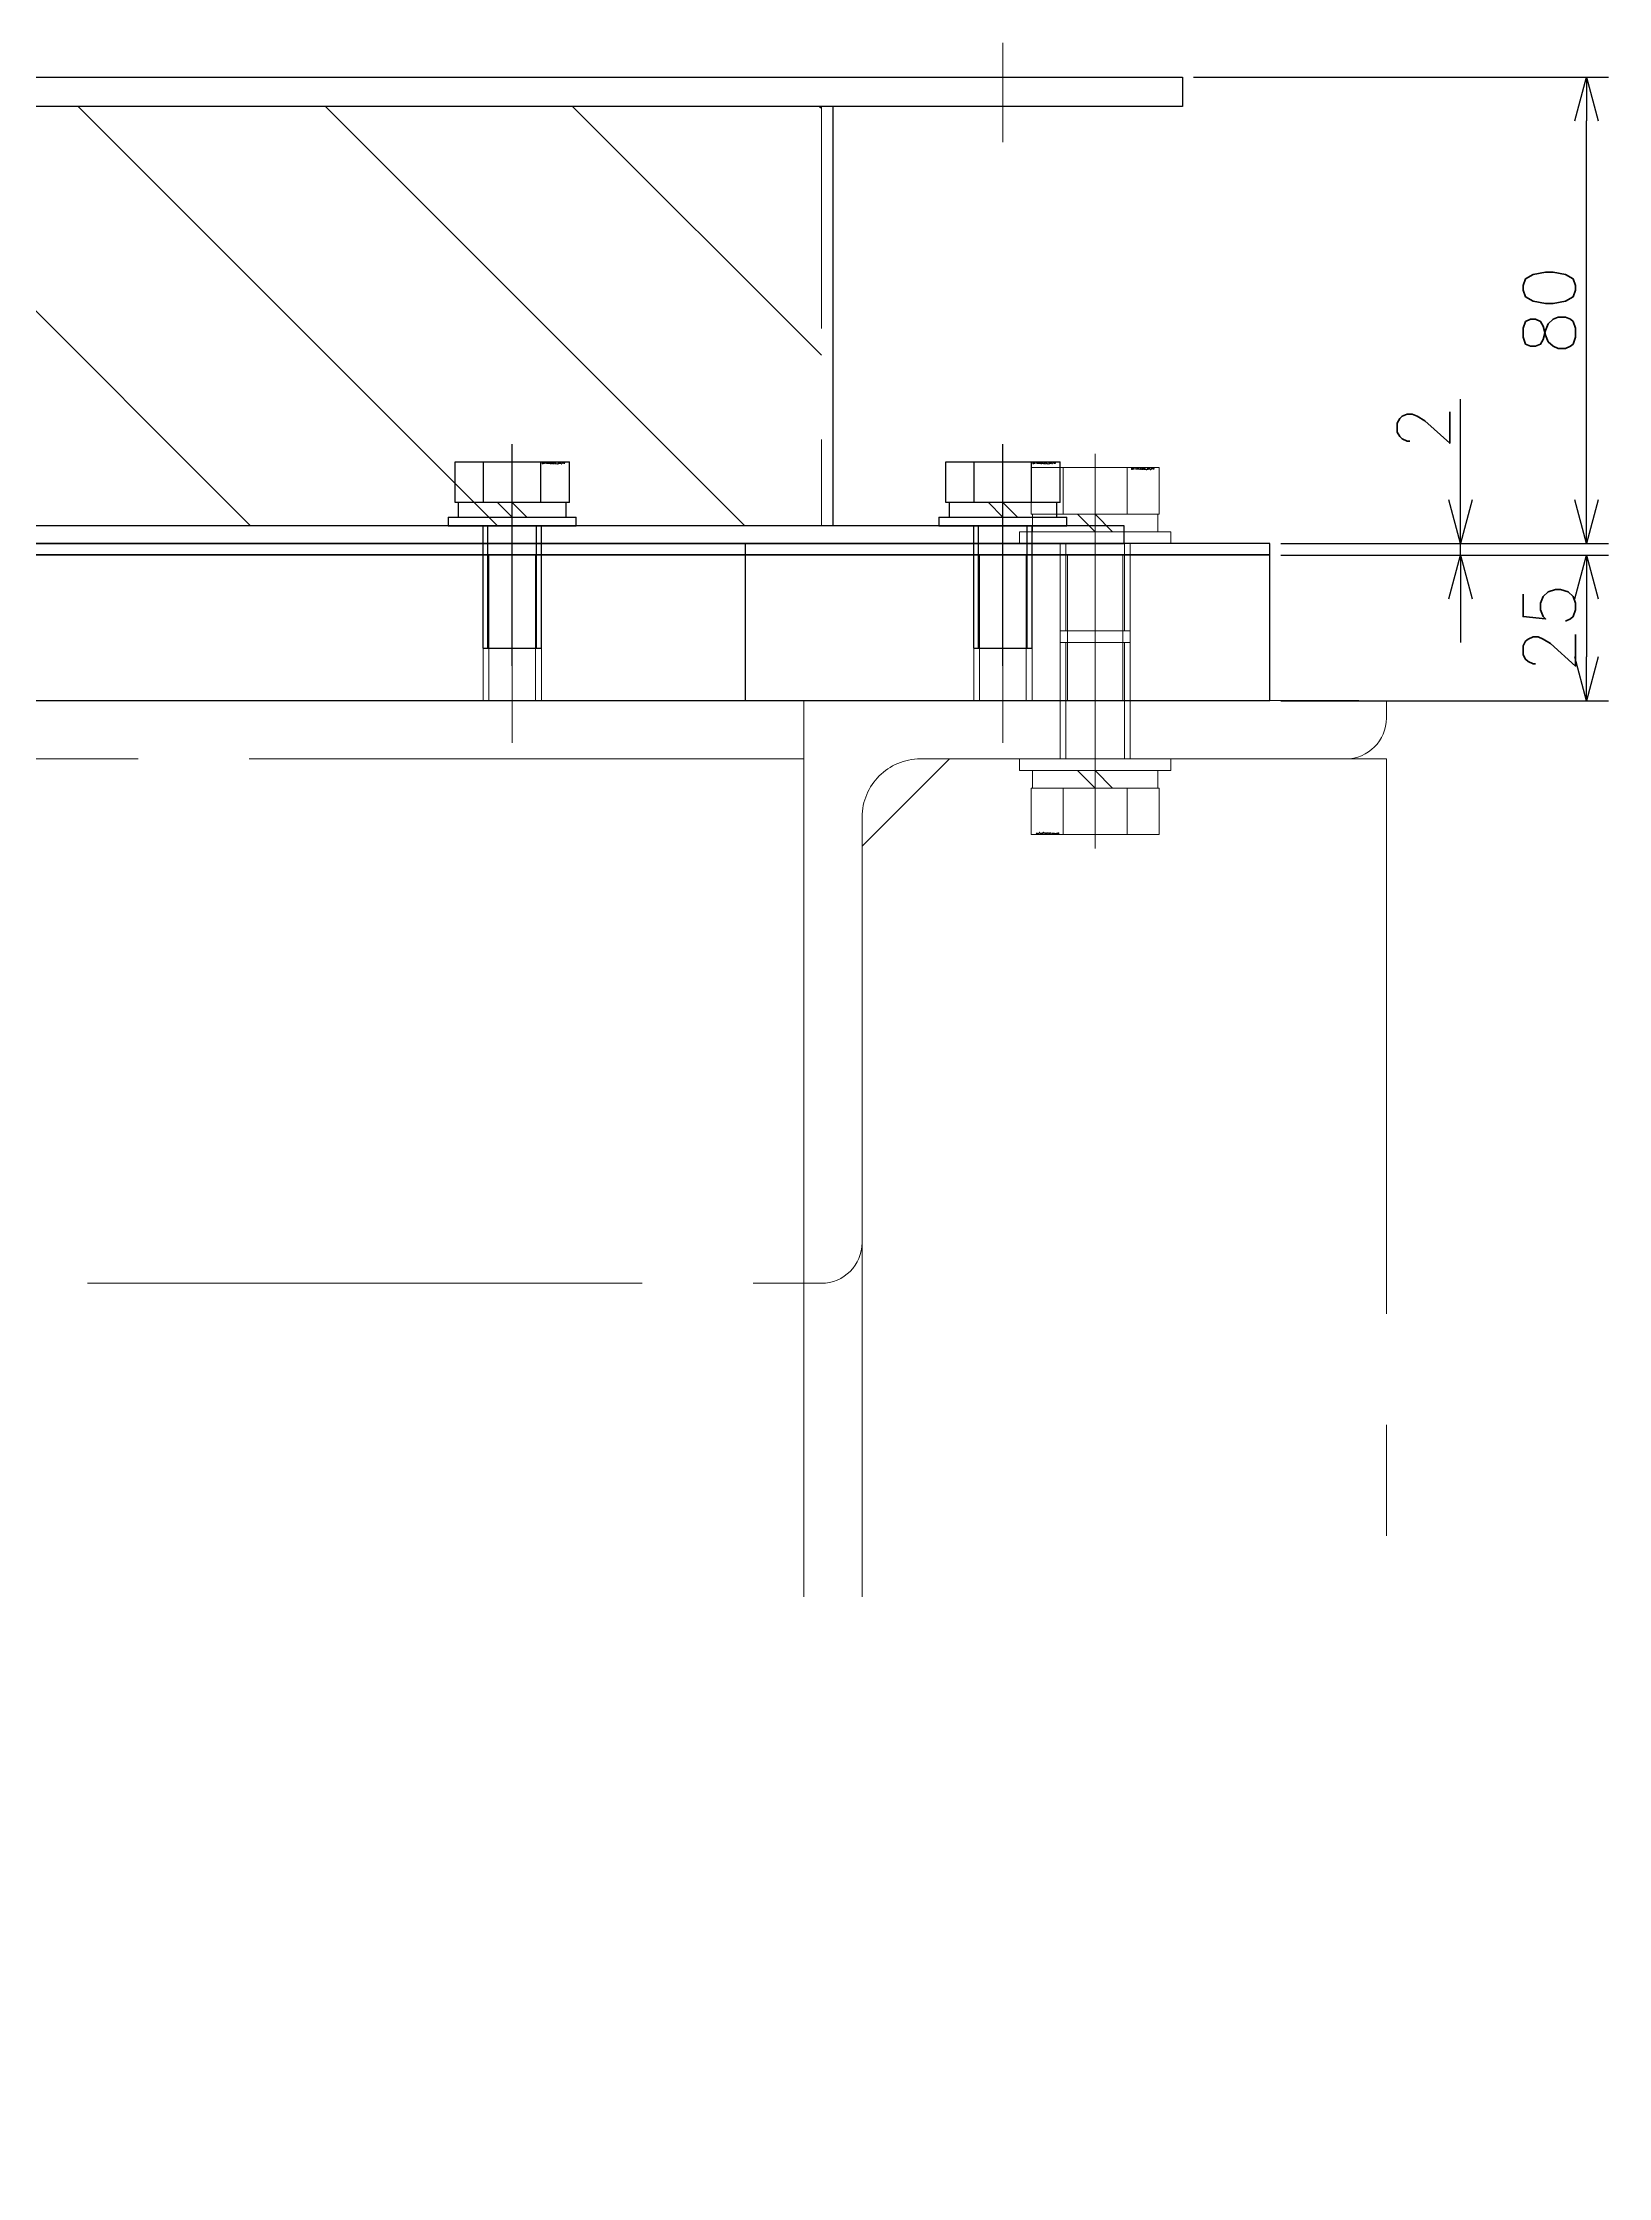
# Model space of a CAD drawing. Header units: millimetres. Extents: x -16130 to 36813, y -8099 to 27484.
# Drawn here: x 30560.9 to 30829.7, y 14648.7 to 15015.1 of the extents above; entities that cross this region are included whole.
import ezdxf
from ezdxf.xclip import XClip

# ---------------------------------------------------------------- set-up
doc = ezdxf.new("R2010")
doc.units = ezdxf.units.MM
doc.header["$LTSCALE"] = 6
doc.header["$XCLIPFRAME"] = 0
doc.header["$PDMODE"] = 99
doc.header["$PDSIZE"] = 1
for name, pattern in [('CENTER2', [28.575, 19.05, -3.175, 3.175, -3.175]), ('HIDDEN', [9.525, 6.35, -3.175]), ('PHANTOM2', [31.75, 15.875, -3.175, 3.175, -3.175, 3.175, -3.175])]:
    doc.linetypes.add(name, pattern=pattern)
for name, color, linetype, lineweight in [('04_HIDDEN', 2, 'HIDDEN', 13), ('05_CENTER', 4, 'CENTER2', 13), ('06_PHANTOM', 2, 'PHANTOM2', 13), ('08_DIM', 3, 'Continuous', 13)]:
    doc.layers.add(name, color=color, linetype=linetype, lineweight=lineweight)
doc.layers.add('10_DRAFT', color=8, linetype='Continuous', lineweight=0, plot=False)
doc.styles.add('KSS_TXT', font='txt.shx', dxfattribs={"bigfont": 'extfont2.shx'})
doc.styles.add('KSS_TXT_L', font='txt.shx', dxfattribs={"height": 3, "bigfont": 'extfont2.shx'})
doc.dimstyles.new('KSS_DIM', dxfattribs={"dimtxt": 3, "dimasz": 2.5, "dimexe": 1.25, "dimexo": 0.625, "dimtad": 1, "dimdsep": 46, "dimtxsty": 'KSS_TXT', "dimblk": 'OPEN30', "dimcen": 0, "dimazin": 2, "dimtfac": 0.75, "dimtmove": 0, "dimatfit": 3, "dimldrblk": 'OPEN30', "dimfxl": 1, "dimtolj": 1, "dimarcsym": 0})

# ---------------------------------------------------------------- blocks, each defined once
blk = doc.blocks.new('A$C240E0C69_1_1')
h = blk.add_hatch()
h.set_pattern_fill('_USER', color=3, scale=30, angle=315, pattern_type=0)
h.set_pattern_definition([(315, (-3058.926, 23640.867), (21.213203, 21.213203), [])])
h.paths.add_polyline_path([(7, 75), (7, 3), (603, 3), (603, 75)])
at = {"color": 0}
blk.add_line((605, 3), (605, 75), dxfattribs=at)
for points in [[(665, 75), (0, 75), (0, 80), (665, 80)], [(655, 3), (0, 3), (0, 0), (655, 0)]]:
    blk.add_lwpolyline(points, close=True, dxfattribs=at)
at = {"layer": '04_HIDDEN'}
blk.add_line((603, 75), (603, 3), dxfattribs=at)
at = {"layer": '05_CENTER'}
for p, q in [((634.17, 85.93), (634.17, 68.87)), ((549.93, 8.81), (549.93, -5.89)), ((634.17, 8.81), (634.17, -5.89))]:
    blk.add_line(p, q, dxfattribs=at)
blk = doc.blocks.new('A$C7AFA21F4_1_1_1_1')
at = {"color": 0}
for p, q in [((-9.81, 11), (9.81, 11)), ((-9.81, 4), (-9.81, 11)), ((-4.91, 4), (-4.91, 11)), ((4.91, 4), (4.91, 11)), ((9.81, 4), (9.81, 11)), ((9.81, 4), (-9.81, 4)), ((-9.25, 4), (-9.25, 1.5)), ((0, 1.5), (-2.5, 4)), ((0, 4), (2.5, 1.5)), ((9.25, 1.5), (9.25, 4)), ((-11, 1.5), (11, 1.5)), ((-11, 1.5), (-11, 0)), ((-11, 0), (11, 0)), ((11, 0), (11, 1.5))]:
    blk.add_line(p, q, dxfattribs=at)
at = {"color": 0, "linetype": 'CENTER2'}
blk.add_line((0, -24), (0, 14), dxfattribs=at)
at = {"color": 0, "linetype": 'HIDDEN'}
for p, q in [((-5, -21), (-5, 0)), ((-4.19, -21), (-4.19, 0)), ((4.19, -21), (4.19, 0)), ((5, -21), (5, 0)), ((-5, -21), (5, -21))]:
    blk.add_line(p, q, dxfattribs=at)
at = {"layer": '10_DRAFT', "style": 'KSS_TXT_L'}
blk.add_text('BT-M10x25L,SW,PW', height=0.3, dxfattribs=at).set_placement((5.1, 10.66))
blk = doc.blocks.new('A$C52421B65_1_1')
at = {"color": 0}
blk.add_line((590, 0), (590, 25), dxfattribs=at)
blk.add_lwpolyline([(-590, 0), (680, 0), (680, 25), (-590, 25)], close=True, dxfattribs=at)
at = {"layer": '04_HIDDEN', "color": 9}
for p, q in [((544.93, 25), (544.93, 0)), ((545.93, 25), (545.93, 0)), ((553.93, 25), (553.93, 0)), ((554.93, 25), (554.93, 0)), ((629.17, 25), (629.17, 0)), ((630.17, 25), (630.17, 0)), ((638.17, 25), (638.17, 0)), ((639.17, 25), (639.17, 0))]:
    blk.add_line(p, q, dxfattribs=at)
at = {"layer": '04_HIDDEN'}
for p, q in [((644, 0), (644, 25)), ((645.25, 0), (645.25, 25)), ((654.75, 0), (654.75, 25)), ((656, 0), (656, 25))]:
    blk.add_line(p, q, dxfattribs=at)
at = {"layer": '05_CENTER', "color": 9}
for p, q in [((549.93, 31.4), (549.93, -7.23)), ((634.17, 31.4), (634.17, -7.23))]:
    blk.add_line(p, q, dxfattribs=at)
at = {"layer": '05_CENTER'}
blk.add_line((650, -6.08), (650, 31.14), dxfattribs=at)
blk = doc.blocks.new('A$C437C52AB_1_1')
at = {"color": 0, "linetype": 'CENTER2'}
blk.add_line((0, -17.01), (0, 15.35), dxfattribs=at)
at = {"color": 0}
for p, q in [((-10.97, 13), (10.97, 13)), ((-10.97, 5), (-10.97, 13)), ((-5.48, 5), (-5.48, 13)), ((5.48, 5), (5.48, 13)), ((10.97, 5), (10.97, 13)), ((-10.97, 5), (10.97, 5)), ((-10.75, 5), (-10.75, 2)), ((0, 2), (-3, 5)), ((0, 5), (3, 2)), ((10.75, 2), (10.75, 5)), ((-13, 2), (13, 2)), ((-13, 2), (-13, 0)), ((-13, 0), (13, 0)), ((13, 0), (13, 2))]:
    blk.add_line(p, q, dxfattribs=at)
at = {"color": 0, "linetype": 'HIDDEN'}
for p, q in [((-6, -15), (-6, 0)), ((-5.05, -15), (-5.05, 0)), ((5.05, -15), (5.05, 0)), ((6, -15), (6, 0)), ((-6, -15), (6, -15))]:
    blk.add_line(p, q, dxfattribs=at)
at = {"layer": '10_DRAFT', "style": 'KSS_TXT_L'}
blk.add_text('BT-M12x20L,SW,PW', height=0.3, dxfattribs=at).set_placement((6.19, 12.66))
blk = doc.blocks.new('A$C76434E7E_1_1')
at = {"color": 0}
blk.add_line((590, 0), (590, 2), dxfattribs=at)
blk.add_lwpolyline([(-590, 0), (680, 0), (680, 2), (-590, 2)], close=True, dxfattribs=at)
at = {"layer": '05_CENTER', "color": 9}
blk.add_line((549.93, 8.4), (549.93, -7.23), dxfattribs=at)
at = {"layer": '05_CENTER'}
blk.add_line((650, -6.08), (650, 8.14), dxfattribs=at)
blk = doc.blocks.new('_Open30')
at = {"color": 0, "linetype": 'ByBlock', "lineweight": -2}
for p, q in [((-1, 0.268), (0, 0)), ((0, 0), (-1, -0.268)), ((0, 0), (-1, 0))]:
    blk.add_line(p, q, dxfattribs=at)
blk = doc.blocks.new('*D2041')
at = {"layer": '08_DIM', "color": 0, "lineweight": -2, "transparency": 16777216}
for p, q in [((30773.43, 14927.15), (30829.66, 14927.15)), ((30825.91, 14919.65), (30825.91, 14909.65)), ((30773.43, 14902.15), (30829.66, 14902.15))]:
    blk.add_line(p, q, dxfattribs=at)
at = {"layer": 'Defpoints', "color": 0, "transparency": 16777216}
for p in [(30771.56, 14927.15), (30771.56, 14902.15), (30825.91, 14902.15)]:
    blk.add_point(p, dxfattribs=at)
at = {"layer": '08_DIM', "color": 0, "lineweight": -2, "transparency": 16777216, "xscale": 7.5, "yscale": 7.5, "zscale": 7.5}
for p, rotation in [((30825.91, 14927.15), 90), ((30825.91, 14902.15), 270)]:
    blk.add_blockref('_Open30', p, dxfattribs=dict(at, rotation=rotation))
at = {"layer": '08_DIM', "color": 0, "transparency": 16777216, "insert": (30819.53, 14914.65), "char_height": 9, "attachment_point": 5, "rotation": 90, "style": 'KSS_TXT'}
blk.add_mtext('\\A1;25', dxfattribs=at)
blk = doc.blocks.new('*D2042')
at = {"layer": '08_DIM', "color": 0, "lineweight": -2, "transparency": 16777216}
for p, q in [((30758.43, 15009.15), (30829.66, 15009.15)), ((30825.91, 14936.65), (30825.91, 15001.65)), ((30773.43, 14929.15), (30829.66, 14929.15))]:
    blk.add_line(p, q, dxfattribs=at)
at = {"layer": 'Defpoints', "color": 0, "transparency": 16777216}
for p in [(30756.56, 15009.15), (30825.91, 15009.15), (30771.56, 14929.15)]:
    blk.add_point(p, dxfattribs=at)
at = {"layer": '08_DIM', "color": 0, "lineweight": -2, "transparency": 16777216, "xscale": 7.5, "yscale": 7.5, "zscale": 7.5}
for p, rotation in [((30825.91, 15009.15), 90), ((30825.91, 14929.15), 270)]:
    blk.add_blockref('_Open30', p, dxfattribs=dict(at, rotation=rotation))
at = {"layer": '08_DIM', "color": 0, "transparency": 16777216, "insert": (30819.53, 14969.15), "char_height": 9, "attachment_point": 5, "rotation": 90, "style": 'KSS_TXT'}
blk.add_mtext('\\A1;80', dxfattribs=at)
blk = doc.blocks.new('*D2043')
at = {"layer": '08_DIM', "color": 0, "lineweight": -2, "transparency": 16777216}
for p, q in [((30804.3, 14936.65), (30804.3, 14953.9)), ((30773.43, 14929.15), (30808.05, 14929.15)), ((30773.43, 14927.15), (30808.05, 14927.15)), ((30804.3, 14927.15), (30804.3, 14929.15)), ((30804.3, 14919.65), (30804.3, 14912.15))]:
    blk.add_line(p, q, dxfattribs=at)
at = {"layer": 'Defpoints', "color": 0, "transparency": 16777216}
for p in [(30771.56, 14929.15), (30771.56, 14927.15), (30804.3, 14929.15)]:
    blk.add_point(p, dxfattribs=at)
at = {"layer": '08_DIM', "color": 0, "lineweight": -2, "transparency": 16777216, "xscale": 7.5, "yscale": 7.5, "zscale": 7.5}
for p, rotation in [((30804.3, 14929.15), 270), ((30804.3, 14927.15), 90)]:
    blk.add_blockref('_Open30', p, dxfattribs=dict(at, rotation=rotation))
at = {"layer": '08_DIM', "color": 0, "transparency": 16777216, "insert": (30797.93, 14949.03), "char_height": 9, "attachment_point": 5, "rotation": 90, "style": 'KSS_TXT'}
blk.add_mtext('\\A1;2', dxfattribs=at)
blk = doc.blocks.new('A$C3D892AFF_1_1')
at = {"color": 0, "linetype": 'CENTER2'}
blk.add_line((0, -22.01), (0, 15.35), dxfattribs=at)
at = {"color": 0}
for p, q in [((-10.97, 13), (10.97, 13)), ((-10.97, 5), (-10.97, 13)), ((-5.48, 5), (-5.48, 13)), ((5.48, 5), (5.48, 13)), ((10.97, 5), (10.97, 13)), ((-10.97, 5), (10.97, 5)), ((-10.75, 5), (-10.75, 2)), ((0, 2), (-3, 5)), ((0, 5), (3, 2)), ((10.75, 2), (10.75, 5)), ((-13, 2), (13, 2)), ((-13, 2), (-13, 0)), ((-13, 0), (13, 0)), ((13, 0), (13, 2))]:
    blk.add_line(p, q, dxfattribs=at)
at = {"color": 0, "linetype": 'HIDDEN'}
for p, q in [((-6, -20), (-6, 0)), ((-5.05, -20), (-5.05, 0)), ((5.05, -20), (5.05, 0)), ((6, -20), (6, 0)), ((-6, -20), (6, -20))]:
    blk.add_line(p, q, dxfattribs=at)
at = {"layer": '10_DRAFT', "style": 'KSS_TXT_L'}
blk.add_text('BT-M12x25L,SW,PW', height=0.3, dxfattribs=at).set_placement((6.19, 12.66))
blk = doc.blocks.new('A$C2B834F33_1_1')
at = {"color": 0}
for p, q in [((0, 0), (-100, 0)), ((-100, -3), (-100, 0)), ((0, 0), (0, -100)), ((-93, -10), (-20, -10)), ((-10, -20), (-10, -93)), ((-3, -100), (0, -100))]:
    blk.add_line(p, q, dxfattribs=at)
for centre, radius, start, end in [((-93, -3), 7, 180, 270), ((-20, -20), 10, 0, 90), ((-3, -93), 7, 180, 270)]:
    blk.add_arc(centre, radius, start, end, dxfattribs=at)
blk = doc.blocks.new('A$C35011FBD_1_1')
at = {"color": 0}
for p, q in [((0, 0), (-400, 0)), ((0, -100), (0, 0)), ((0, -10), (-282.7, -10)), ((25, -10), (10, -25)), ((93, -10), (100, -10)), ((100, -10), (100, -929)), ((10, -93), (10, -846)), ((-504, -100), (0, -100)), ((0, -939), (0, -100))]:
    blk.add_line(p, q, dxfattribs=at)
at = {"layer": '05_CENTER'}
blk.add_line((50, 14.94), (50, -25.27), dxfattribs=at)
at = {"xscale": -1}
blk.add_blockref('A$C2B834F33_1_1', (0, 0), dxfattribs=at)

msp = doc.modelspace()

# ---------------------------------------------------------------- block references
for name, p in [('A$C240E0C69_1_1', (30091.55558, 14929.15373)), ('A$C7AFA21F4_1_1_1_1', (30641.48172, 14932.15373)), ('A$C7AFA21F4_1_1_1_1', (30725.72231, 14932.15373)), ('A$C52421B65_1_1', (30091.55558, 14902.15373)), ('A$C76434E7E_1_1', (30091.55566, 14927.15373))]:
    msp.add_blockref(name, p)
at = {"layer": '04_HIDDEN'}
msp.add_blockref('A$C437C52AB_1_1', (30741.55565, 14929.15373), dxfattribs=at)
at = {"layer": '04_HIDDEN', "rotation": 180}
msp.add_blockref('A$C3D892AFF_1_1', (30741.55565, 14892.15373), dxfattribs=at)
at = {"layer": '06_PHANTOM'}
ref = msp.add_blockref('A$C35011FBD_1_1', (30691.55696, 14902.15373), dxfattribs=at)
XClip(ref).set_block_clipping_path([(-2668.4784656443, -153.8347761298), (188.0875619171, 13.4297126669)])

# ---------------------------------------------------------------- dimensions: what is measured, and where the dimension line sits
at = {"layer": '08_DIM'}
for base, p1, p2, picture, middle in [((30825.90641, 15009.15373), (30771.55558, 14929.15373), (30756.55558, 15009.15373), '*D2042', (30819.53141, 14969.15373)), ((30804.30144, 14929.15373), (30771.55558, 14927.15373), (30771.55558, 14929.15373), '*D2043', (30797.92644, 14949.02873)), ((30825.90641, 14902.15373), (30771.55566, 14927.15373), (30771.55558, 14902.15373), '*D2041', (30819.52516, 14914.65373))]:
    dim = msp.add_linear_dim(base=base, p1=p1, p2=p2, angle=90, dimstyle='KSS_DIM', override={"dimscale": 3}, dxfattribs=at)
    dim.commit()
    dim.dimension.update_dxf_attribs({"geometry": picture, "text_midpoint": middle})

doc.saveas('drawing.dxf')
